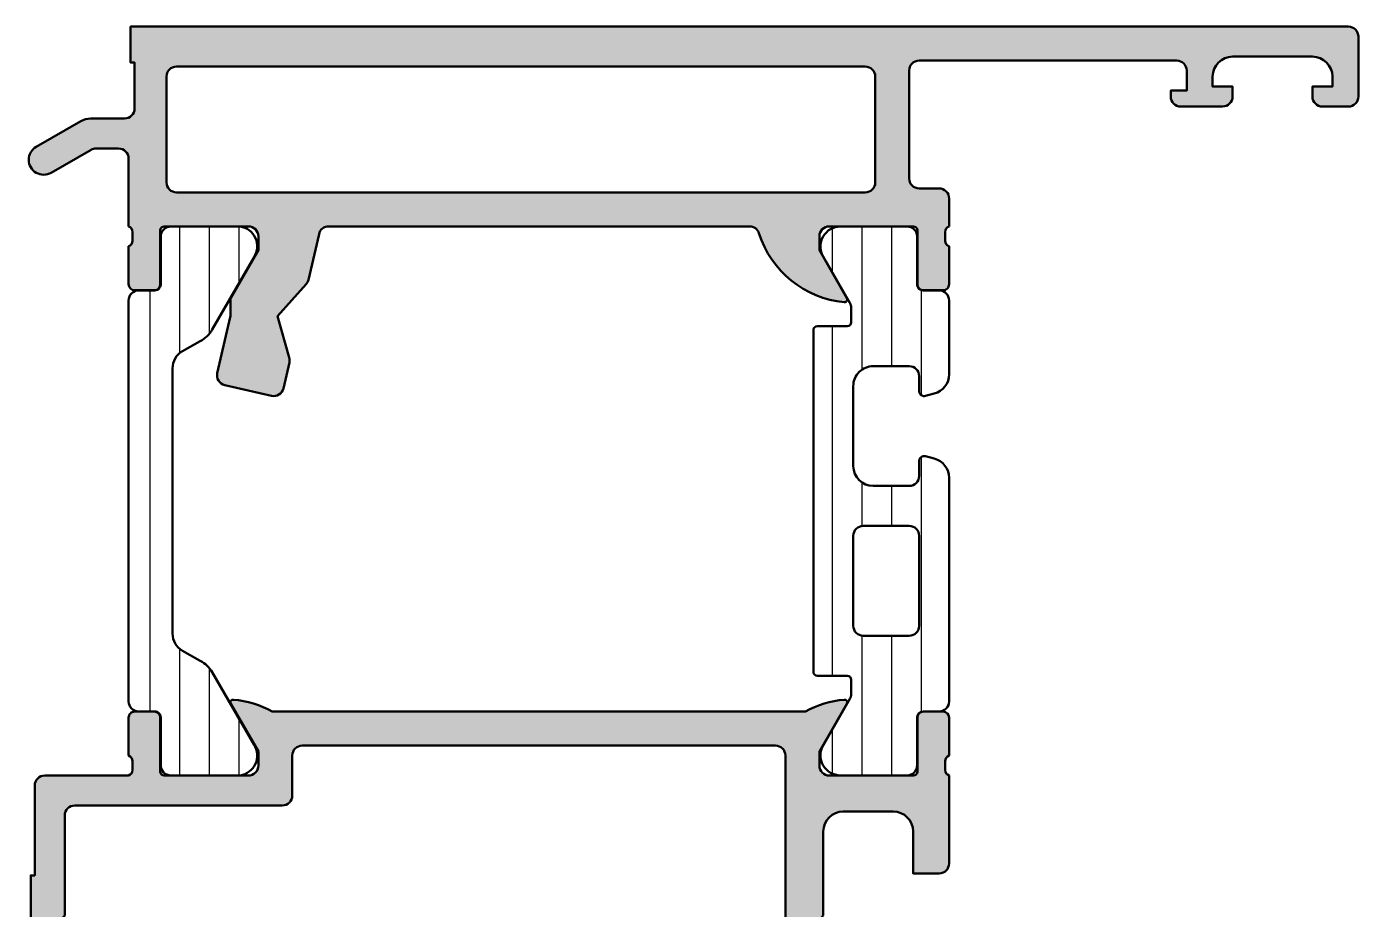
# Model space of a CAD drawing. Extents: x -4.7 to 62, y -88.4 to 0.
# Drawn here: x -4.7 to 62, y -44.2 to 0 of the extents above; entities that cross this region are included whole.
import ezdxf

# ---------------------------------------------------------------- set-up
doc = ezdxf.new("R2010")
doc.units = 0
for name, color, linetype, lineweight in [('0S-Alu contour', 7, 'Continuous', 50), ('0S-Alu hatch', 252, 'Continuous', 25), ('0S-Plastic contour', 254, 'Continuous', 50), ('0S-Plastic hatch', 253, 'Continuous', 25)]:
    doc.layers.add(name, color=color, linetype=linetype, lineweight=lineweight)
pattern_1 = [(90, (0, 0), (-1.4859, 0), [])]

# ---------------------------------------------------------------- blocks, each defined once
blk = doc.blocks.new('438840__9144E0A2_DCE9_49B3_9E18_54BDEAFAA5ED_')
at = {"layer": '0S-Alu hatch'}
h = blk.add_hatch(color=256, dxfattribs=at)
edge = h.paths.add_edge_path()
edge.add_arc((52.9, -2.199999999999993), 0.5, 0, 90)
edge.add_line((52.9, -1.699999999999993), (40, -1.699999999999993))
edge.add_arc((40, -2.199999999999991), 0.4999999999999974, 90.00000000000081, 180)
edge.add_line((39.5, -2.199999999999991), (39.5, -7.599999999999997))
edge.add_arc((40, -7.6), 0.5, 180, 269.9999999999992)
edge.add_line((40, -8.100000000000001), (40.99999999999999, -8.09999999999999))
edge.add_ellipse((41, -8.599999999999996), major_axis=(-0.5000000000000054, 0), ratio=1, start_angle=180, end_angle=270.0000000000008, ccw=False)
edge.add_line((41.50000000000001, -8.599999999999998), (41.5, -10))
edge.add_arc((41.59999999999999, -10.28284271247462), 0.2999999999999993, 109.4712206344896, 180)
edge.add_line((41.29999999999999, -10.28284271247462), (41.3, -10.71715728752538))
edge.add_arc((41.6, -10.71715728752538), 0.2999999999999971, 180, 250.5287793655087)
edge.add_line((41.5, -10.99999999999999), (41.5, -12.89999999999996))
edge.add_ellipse((41.19999999999996, -12.89999999999996), major_axis=(-0.3000000000000327, 0), ratio=1, start_angle=89.99999999999869, end_angle=180, ccw=False)
edge.add_line((41.19999999999996, -13.2), (40.21000000000004, -13.2))
edge.add_ellipse((40.21000000000003, -12.89999999999996), major_axis=(-0.3000000000000344, 0), ratio=1, start_angle=0, end_angle=90.00000000000142, ccw=False)
edge.add_line((39.91000000000001, -12.89999999999996), (39.91000000000001, -10.2))
edge.add_arc((39.71, -10.2), 0.2000000000000028, 0, 90)
edge.add_line((39.71, -9.999999999999996), (35.50000000000002, -10))
edge.add_arc((35.50000000000002, -10.5), 0.5, 90, 180)
edge.add_line((35.00000000000002, -10.5), (35.00000000000002, -11.2))
edge.add_line((35.00000000000002, -11.2), (36.38149545762237, -13.59282032302755))
edge.add_ellipse((36.26188021535171, -13.6618802153517), major_axis=(-0.1381197846482956, 0), ratio=1, start_angle=84.37742244920759, end_angle=209.9999999999985, ccw=False)
edge.add_ellipse((36.7382232411738, -8.82339113815219), major_axis=(-5, 0), ratio=1, start_angle=17.74841635607021, end_angle=84.37742244920668, ccw=False)
edge.add_arc((31.50000000000001, -10.5), 0.499999999999996, 17.7484163560703, 90.0000000000004)
edge.add_line((31.50000000000001, -10), (10.42605878489648, -10))
edge.add_arc((10.42605878489648, -10.5), 0.5000000000000018, 89.9999999999998, 166.9999999999998)
edge.add_line((9.938873752503863, -10.38752447282807), (9.411098727988964, -12.67356925856408))
edge.add_ellipse((8.923913695596301, -12.56109373139212), major_axis=(-0.5000000000000502, 0), ratio=1, start_angle=138.1892062570279, end_angle=166.9999999999983, ccw=False)
edge.add_line((9.296588906013241, -12.89443017935534), (7.860499447924798, -14.5))
edge.add_line((7.860499447924798, -14.5), (8.447412619281756, -16.57261677834697))
edge.add_ellipse((7.966329277995517, -16.7088475338205), major_axis=(-0.5000000000000189, 0), ratio=1, start_angle=167.0000000000008, end_angle=195.810793742973, ccw=False)
edge.add_line((8.453514310388154, -16.82132306099243), (8.15542827605398, -18.11247552717193))
edge.add_ellipse((7.668243243661364, -18), major_axis=(-0.4999999999999988, 0), ratio=1, start_angle=77.00000000000011, end_angle=166.9999999999998, ccw=False)
edge.add_line((7.555767716489432, -18.48718503239261), (5.217279561004867, -17.94730250196734))
edge.add_ellipse((5.329755088176797, -17.46011746957472), major_axis=(-0.4999999999999989, 0), ratio=1, start_angle=-12.999999999999773, end_angle=77.00000000000023, ccw=False)
edge.add_line((4.842570055784181, -17.34764194240279), (5.487185032392616, -14.55550772302111))
edge.add_arc((4.999999999999999, -14.44303219584918), 0.5000000000000009, 346.9999999999996, 360)
edge.add_line((5.5, -14.44303219584918), (5.5, -13.6618802153517))
edge.add_ellipse((5.63811978464829, -13.6618802153517), major_axis=(-0.1381197846482909, 0), ratio=1, start_angle=330.00000000000045, end_angle=360, ccw=False)
edge.add_line((5.518504542377634, -13.59282032302756), (6.9, -11.2))
edge.add_line((6.9, -11.2), (6.9, -10.5))
edge.add_arc((6.4, -10.5), 0.5, 0, 90)
edge.add_line((6.4, -10), (2.189999999999999, -10))
edge.add_arc((2.189999999999999, -10.2), 0.1999999999999993, 90, 180)
edge.add_line((1.99, -10.2), (1.989999999999998, -12.89999999999996))
edge.add_ellipse((1.689999999999957, -12.89999999999996), major_axis=(-0.3000000000000407, 0), ratio=1, start_angle=90.00000000000011, end_angle=180, ccw=False)
edge.add_line((1.689999999999958, -13.2), (0.7000000000000384, -13.2))
edge.add_ellipse((0.7000000000000384, -12.89999999999996), major_axis=(-0.3000000000000398, 0), ratio=1, start_angle=0, end_angle=90, ccw=False)
edge.add_line((0.3999999999999986, -12.89999999999996), (0.3999999999999986, -11))
edge.add_arc((0.2999999999999995, -10.71715728752538), 0.3000000000000008, 289.4712206344904, 360)
edge.add_line((0.6000000000000004, -10.71715728752538), (0.5999999999999996, -10.28284271247462))
edge.add_arc((0.2999999999999983, -10.28284271247462), 0.3000000000000014, 0, 70.52877936550931)
edge.add_line((0.3999999999999987, -10), (0.3999999999999977, -6.599999999999999))
edge.add_arc((-0.1000000000000019, -6.599999999999999), 0.4999999999999996, 0, 89.99999999999994)
edge.add_line((-0.1000000000000014, -6.099999999999999), (-1.232050807568876, -6.099999999999998))
edge.add_arc((-1.232050807568876, -6.599999999999996), 0.4999999999999974, 90.00000000000007, 120.0000000000002)
edge.add_line((-1.482050807568876, -6.16698729810778), (-3.475000000000001, -7.317617050839134))
edge.add_ellipse((-3.850000000000001, -6.668097998000805), major_axis=(-0.75, 0), ratio=1, start_angle=-60.000000000000114, end_angle=120.00000000000011, ccw=False)
edge.add_line((-4.225000000000001, -6.018578945162476), (-2, -4.73397459621556))
edge.add_ellipse((-1.499999999999994, -5.600000000000022), major_axis=(-1.000000000000023, 0), ratio=1, start_angle=270.00000000000034, end_angle=299.99999999999966, ccw=False)
edge.add_line((-1.5, -4.599999999999999), (0.2000000000000002, -4.599999999999997))
edge.add_arc((0.2000000000000002, -4.099999999999997), 0.5, 270, 360)
edge.add_line((0.7000000000000002, -4.099999999999997), (0.7000000000000002, -1.799999999999998))
edge.add_line((0.7000000000000002, -1.799999999999998), (0.5, -1.799999999999998))
edge.add_line((0.5, -1.799999999999998), (0.5, 0))
edge.add_line((0.5, 0), (61.49999999999999, 0))
edge.add_ellipse((61.5, -0.4999999999999952), major_axis=(-0.4999999999999952, 0), ratio=1, start_angle=180, end_angle=270.0000000000008, ccw=False)
edge.add_line((61.99999999999999, -0.5), (61.99999999999999, -3.499999999999994))
edge.add_ellipse((61.5, -3.5), major_axis=(-0.4999999999999929, 0), ratio=1, start_angle=89.9999999999992, end_angle=180, ccw=False)
edge.add_line((61.49999999999999, -3.999999999999992), (60.19999999999999, -3.999999999999992))
edge.add_ellipse((60.19999999999999, -3.5), major_axis=(-0.4999999999999929, 0), ratio=1, start_angle=0, end_angle=90.0000000000008, ccw=False)
edge.add_line((59.69999999999999, -3.499999999999993), (59.69999999999999, -2.999999999999994))
edge.add_line((59.69999999999999, -2.999999999999994), (60.7, -2.999999999999994))
edge.add_line((60.7, -2.999999999999994), (60.7, -2.499999999999992))
edge.add_arc((59.7, -2.499999999999987), 0.9999999999999928, 0, 89.99999999999959)
edge.add_line((59.70000000000001, -1.499999999999994), (55.7, -1.499999999999994))
edge.add_arc((55.7, -2.499999999999991), 0.9999999999999964, 90.0000000000004, 180)
edge.add_line((54.7, -2.499999999999991), (54.69999999999999, -2.999999999999996))
edge.add_line((54.69999999999999, -2.999999999999996), (55.7, -2.999999999999994))
edge.add_line((55.7, -2.999999999999994), (55.7, -3.499999999999996))
edge.add_ellipse((55.2, -3.499999999999998), major_axis=(-0.4999999999999929, 0), ratio=1, start_angle=90, end_angle=180, ccw=False)
edge.add_line((55.2, -3.999999999999991), (53.09999999999999, -3.999999999999996))
edge.add_ellipse((53.09999999999998, -3.500000000000001), major_axis=(-0.4999999999999947, 0), ratio=1, start_angle=0, end_angle=90.0000000000008, ccw=False)
edge.add_line((52.59999999999999, -3.499999999999996), (52.59999999999999, -3.199999999999993))
edge.add_line((52.59999999999999, -3.199999999999993), (53.39999999999999, -3.199999999999993))
edge.add_line((53.39999999999999, -3.199999999999993), (53.39999999999999, -2.199999999999993))
edge = h.paths.add_edge_path()
edge.add_arc((37.3, -2.499999999999997), 0.5, 0, 89.9999999999992)
edge.add_line((37.3, -2.000000000000001), (2.799999999999997, -2))
edge.add_arc((2.799999999999998, -2.5), 0.5, 90.00000000000018, 180)
edge.add_line((2.299999999999998, -2.5), (2.299999999999998, -7.800000000000001))
edge.add_arc((2.799999999999997, -7.800000000000001), 0.4999999999999987, 180, 270.0000000000001)
edge.add_line((2.799999999999998, -8.3), (37.3, -8.299999999999997))
edge.add_arc((37.3, -7.8), 0.4999999999999965, 270.0000000000008, 360)
edge.add_line((37.8, -7.8), (37.8, -2.5))
at = {"layer": '0S-Alu contour', "color": 7}
for points in [[(0.7000000000000002, -4.099999999999997), (0.7000000000000002, -1.799999999999998), (0.5, -1.799999999999998), (0.5, 0), (61.49999999999999, 0)], [(61.99999999999999, -0.5), (61.99999999999999, -3.499999999999994)], [(37.3, -2.000000000000001), (2.799999999999997, -2)], [(52.9, -1.699999999999993), (40, -1.699999999999993)], [(59.70000000000001, -1.499999999999994), (55.7, -1.499999999999994)], [(2.299999999999998, -2.5), (2.299999999999998, -7.800000000000001)], [(37.8, -7.8), (37.8, -2.5)], [(39.5, -2.199999999999991), (39.5, -7.599999999999997)], [(52.59999999999999, -3.499999999999996), (52.59999999999999, -3.199999999999993), (53.39999999999999, -3.199999999999993), (53.39999999999999, -2.199999999999993)], [(54.7, -2.499999999999991), (54.69999999999999, -2.999999999999996), (55.7, -2.999999999999994), (55.7, -3.499999999999996)], [(59.69999999999999, -3.499999999999993), (59.69999999999999, -2.999999999999994), (60.7, -2.999999999999994), (60.7, -2.499999999999992)], [(55.2, -3.999999999999991), (53.09999999999999, -3.999999999999996)], [(61.49999999999999, -3.999999999999992), (60.19999999999999, -3.999999999999992)], [(-1.5, -4.599999999999999), (0.2000000000000002, -4.599999999999997)], [(-4.225000000000001, -6.018578945162476), (-2, -4.73397459621556)], [(-1.482050807568876, -6.16698729810778), (-3.475000000000001, -7.317617050839134)], [(-0.1000000000000014, -6.099999999999999), (-1.232050807568876, -6.099999999999998)], [(0.3999999999999987, -10), (0.3999999999999977, -6.599999999999999)], [(2.799999999999998, -8.3), (37.3, -8.299999999999997)], [(40, -8.100000000000001), (40.99999999999999, -8.09999999999999)], [(41.50000000000001, -8.599999999999998), (41.5, -10)], [(6.4, -10), (2.189999999999999, -10)], [(31.50000000000001, -10), (10.42605878489648, -10)], [(39.71, -9.999999999999996), (35.50000000000002, -10)], [(0.6000000000000004, -10.71715728752538), (0.5999999999999996, -10.28284271247462)], [(1.99, -10.2), (1.989999999999998, -12.89999999999996)], [(5.518504542377634, -13.59282032302756), (6.9, -11.2), (6.9, -10.5)], [(9.938873752503863, -10.38752447282807), (9.411098727988964, -12.67356925856408)], [(35.00000000000002, -10.5), (35.00000000000002, -11.2), (36.38149545762237, -13.59282032302755)], [(39.91000000000001, -12.89999999999996), (39.91000000000001, -10.2)], [(41.29999999999999, -10.28284271247462), (41.3, -10.71715728752538)], [(0.3999999999999986, -12.89999999999996), (0.3999999999999986, -11)], [(41.5, -10.99999999999999), (41.5, -12.89999999999996)], [(1.689999999999958, -13.2), (0.7000000000000384, -13.2)], [(9.296588906013241, -12.89443017935534), (7.860499447924798, -14.5), (8.447412619281756, -16.57261677834697)], [(41.19999999999996, -13.2), (40.21000000000004, -13.2)], [(5.5, -14.44303219584918), (5.5, -13.6618802153517)], [(4.842570055784181, -17.34764194240279), (5.487185032392616, -14.55550772302111)], [(8.453514310388154, -16.82132306099243), (8.15542827605398, -18.11247552717193)], [(7.555767716489432, -18.48718503239261), (5.217279561004867, -17.94730250196734)]]:
    blk.add_lwpolyline(points, dxfattribs=at)
at = {"layer": '0S-Alu contour', "color": 7, "extrusion": (0, 0, -1)}
for centre, radius, start, end in [((-61.5, -0.4999999999999952), 0.4999999999999952, 89.9999999999992, 180), ((-53.09999999999998, -3.500000000000001), 0.4999999999999947, 269.9999999999992, 0), ((-55.2, -3.499999999999998), 0.4999999999999929, 180, 270), ((-60.19999999999999, -3.5), 0.4999999999999929, 269.9999999999992, 0), ((-61.5, -3.5), 0.4999999999999929, 180, 270.0000000000008), ((1.499999999999994, -5.600000000000022), 1.000000000000023, 60.00000000000036, 89.99999999999964), ((3.850000000000001, -6.668097998000805), 0.75, 240, 60), ((-41, -8.599999999999996), 0.5000000000000054, 89.9999999999992, 180), ((-36.7382232411738, -8.82339113815219), 5, 275.6225775507934, 342.2515836439298), ((-8.923913695596301, -12.56109373139212), 0.5000000000000502, 193.0000000000018, 221.8107937429722), ((-0.7000000000000384, -12.89999999999996), 0.3000000000000398, 270, 0), ((-1.689999999999957, -12.89999999999996), 0.3000000000000407, 180, 269.9999999999999), ((-40.21000000000003, -12.89999999999996), 0.3000000000000345, 269.9999999999986, 0), ((-41.19999999999996, -12.89999999999996), 0.3000000000000327, 180, 270.0000000000013), ((-5.63811978464829, -13.6618802153517), 0.1381197846482909, 0, 29.99999999999956), ((-36.26188021535171, -13.6618802153517), 0.1381197846482956, 150.0000000000015, 275.6225775507925), ((-7.966329277995517, -16.7088475338205), 0.5000000000000189, 164.189206257027, 192.9999999999993), ((-5.329755088176797, -17.46011746957472), 0.4999999999999989, 282.9999999999998, 12.99999999999985), ((-7.668243243661364, -18), 0.4999999999999988, 193.0000000000003, 283)]:
    blk.add_arc(centre, radius, start, end, dxfattribs=at)
at = {"layer": '0S-Alu contour', "color": 7}
for centre, radius, start, end in [((2.799999999999998, -2.5), 0.5, 90.00000000000018, 180), ((37.3, -2.499999999999997), 0.5, 0, 89.9999999999992), ((40, -2.199999999999991), 0.4999999999999974, 90.00000000000081, 180), ((52.9, -2.199999999999993), 0.5, 0, 90), ((55.7, -2.499999999999991), 0.9999999999999964, 90.0000000000004, 180), ((59.7, -2.499999999999987), 0.9999999999999928, 0, 89.99999999999959), ((0.2000000000000002, -4.099999999999997), 0.5, 270, 0), ((-1.232050807568876, -6.599999999999996), 0.4999999999999974, 90.00000000000007, 120.0000000000002), ((-0.1000000000000019, -6.599999999999999), 0.4999999999999996, 0, 89.99999999999994), ((2.799999999999997, -7.800000000000001), 0.4999999999999987, 180, 270.0000000000001), ((37.3, -7.8), 0.4999999999999965, 270.0000000000008, 0), ((40, -7.6), 0.5, 180, 269.9999999999992), ((0.2999999999999983, -10.28284271247462), 0.3000000000000014, 0, 70.52877936550931), ((2.189999999999999, -10.2), 0.1999999999999993, 90, 180), ((6.4, -10.5), 0.5, 0, 90), ((10.42605878489648, -10.5), 0.5000000000000018, 89.9999999999998, 166.9999999999998), ((31.50000000000001, -10.5), 0.499999999999996, 17.7484163560703, 90.0000000000004), ((35.50000000000002, -10.5), 0.5, 90, 180), ((39.71, -10.2), 0.2000000000000028, 0, 90), ((41.59999999999999, -10.28284271247462), 0.2999999999999993, 109.4712206344896, 180), ((0.2999999999999995, -10.71715728752538), 0.3000000000000008, 289.4712206344904, 0), ((41.6, -10.71715728752538), 0.2999999999999971, 180, 250.5287793655087), ((4.999999999999999, -14.44303219584918), 0.5000000000000009, 346.9999999999996, 0)]:
    blk.add_arc(centre, radius, start, end, dxfattribs=at)
blk = doc.blocks.new('438860__54CB919B_62E4_4A2C_9971_BE3EB45ECD68_')
at = {"layer": '0S-Alu hatch'}
h = blk.add_hatch(color=256, dxfattribs=at)
edge = h.paths.add_edge_path()
edge.add_line((29.8, -55.69999999999999), (10.9, -55.7))
edge.add_ellipse((9.900000000000002, -55.7), major_axis=(-1, 0), ratio=1, start_angle=0, end_angle=180, ccw=False)
edge.add_line((8.900000000000002, -55.7), (7.600000000000004, -55.69999999999999))
edge.add_ellipse((5.186609754141848, -51.32101067354646), major_axis=(-4.999999999999715, 0), ratio=1, start_angle=95.3285864386674, end_angle=118.86045619300751, ccw=False)
edge.add_ellipse((5.638119784648294, -56.1618802153517), major_axis=(-0.1381197846482976, 0), ratio=1, start_angle=-30.000000000003183, end_angle=95.32858643866689, ccw=False)
edge.add_line((5.518504542377637, -56.09282032302754), (6.900000000000002, -53.7))
edge.add_line((6.900000000000002, -53.7), (6.900000000000002, -52.99999999999999))
edge.add_arc((6.400000000000002, -52.99999999999999), 0.5, 0, 90)
edge.add_line((6.400000000000002, -52.5), (2.190000000000003, -52.5))
edge.add_arc((2.190000000000004, -52.69999999999999), 0.2000000000000028, 90.00000000000026, 180)
edge.add_line((1.990000000000001, -52.69999999999999), (1.990000000000002, -55.39999999999995))
edge.add_ellipse((1.689999999999966, -55.39999999999995), major_axis=(-0.3000000000000367, 0), ratio=1, start_angle=89.9999999999992, end_angle=180, ccw=False)
edge.add_line((1.689999999999962, -55.69999999999999), (0.7000000000000437, -55.7))
edge.add_ellipse((0.7000000000000492, -55.39999999999995), major_axis=(-0.3000000000000469, 0), ratio=1, start_angle=0, end_angle=89.99999999999898, ccw=False)
edge.add_line((0.4000000000000023, -55.39999999999995), (0.4000000000000048, -53.49999999999999))
edge.add_arc((0.3000000000000016, -53.21715728752537), 0.3000000000000005, 289.4712206344913, 360)
edge.add_line((0.6000000000000022, -53.21715728752537), (0.6000000000000032, -52.78284271247461))
edge.add_arc((0.3000000000000034, -52.78284271247461), 0.2999999999999998, 0, 70.52877936550915)
edge.add_line((0.4000000000000041, -52.5), (-3.799999999999999, -52.5))
edge.add_ellipse((-3.800000000000005, -52), major_axis=(-0.4999999999999929, 0), ratio=1, start_angle=0, end_angle=90.00000000000063, ccw=False)
edge.add_line((-4.299999999999998, -51.99999999999999), (-4.299999999999999, -47.49999999999999))
edge.add_line((-4.299999999999999, -47.49999999999999), (-4.5, -47.49999999999999))
edge.add_line((-4.5, -47.49999999999999), (-4.5, -42.49999999999999))
edge.add_line((-4.5, -42.49999999999999), (-4.299999999999999, -42.49999999999999))
edge.add_line((-4.299999999999999, -42.49999999999999), (-4.299999999999999, -37.99999999999999))
edge.add_ellipse((-3.800000000000009, -37.99999999999999), major_axis=(-0.4999999999999903, 0), ratio=1, start_angle=269.9999999999991, end_angle=360, ccw=False)
edge.add_line((-3.800000000000001, -37.5), (0.3999999999999932, -37.5))
edge.add_arc((0.3000000000000025, -37.21715728752537), 0.3000000000000035, 289.4712206344891, 360)
edge.add_line((0.6000000000000061, -37.21715728752537), (0.6000000000000032, -36.78284271247461))
edge.add_arc((0.3000000000000034, -36.78284271247461), 0.2999999999999998, 0, 70.52877936550955)
edge.add_line((0.400000000000002, -36.49999999999999), (0.4000000000000004, -34.60000000000003))
edge.add_ellipse((0.7000000000000421, -34.60000000000004), major_axis=(-0.3000000000000418, 0), ratio=1, start_angle=269.9999999999999, end_angle=360, ccw=False)
edge.add_line((0.7000000000000428, -34.3), (1.68999999999996, -34.29999999999999))
edge.add_ellipse((1.689999999999965, -34.60000000000003), major_axis=(-0.3000000000000327, 0), ratio=1, start_angle=180, end_angle=270.000000000001, ccw=False)
edge.add_line((1.989999999999998, -34.60000000000003), (1.990000000000002, -37.29999999999999))
edge.add_arc((2.190000000000003, -37.3), 0.2000000000000002, 180, 270)
edge.add_line((2.190000000000003, -37.5), (6.400000000000005, -37.5))
edge.add_arc((6.400000000000007, -37), 0.5, 269.9999999999998, 360)
edge.add_line((6.900000000000007, -37), (6.900000000000005, -36.3))
edge.add_line((6.900000000000005, -36.3), (5.518504542377641, -33.90717967697244))
edge.add_ellipse((5.638119784648305, -33.83811978464829), major_axis=(-0.1381197846482989, 0), ratio=1, start_angle=-95.3285864386662, end_angle=29.999999999999375, ccw=False)
edge.add_ellipse((5.186609754141763, -38.67898932645392), major_axis=(-5.000000000000119, 0), ratio=1, start_angle=241.13954380699408, end_angle=264.671413561332, ccw=False)
edge.add_line((7.600000000000003, -34.29999999999998), (34.30000000000001, -34.29999999999999))
edge.add_ellipse((36.71339024585825, -38.67898932645398), major_axis=(-5.000000000000165, 0), ratio=1, start_angle=275.3285864386679, end_angle=298.8604561930057, ccw=False)
edge.add_ellipse((36.2618802153517, -33.8381197846483), major_axis=(-0.1381197846482971, 0), ratio=1, start_angle=150.0000000000004, end_angle=275.32858643866473, ccw=False)
edge.add_line((36.38149545762237, -33.90717967697245), (35, -36.3))
edge.add_line((35, -36.3), (35, -37))
edge.add_arc((35.5, -37), 0.5, 180, 270)
edge.add_line((35.5, -37.5), (39.71000000000001, -37.5))
edge.add_arc((39.71000000000001, -37.3), 0.2000000000000028, 270, 360)
edge.add_line((39.91000000000001, -37.3), (39.91000000000001, -34.60000000000003))
edge.add_ellipse((40.21000000000003, -34.60000000000002), major_axis=(-0.3000000000000256, 0), ratio=1, start_angle=269.99999999999727, end_angle=360, ccw=False)
edge.add_line((40.21000000000004, -34.29999999999999), (41.19999999999996, -34.29999999999999))
edge.add_ellipse((41.19999999999995, -34.60000000000003), major_axis=(-0.3000000000000398, 0), ratio=1, start_angle=180, end_angle=269.99999999999727, ccw=False)
edge.add_line((41.49999999999999, -34.60000000000003), (41.5, -36.49999999999999))
edge.add_arc((41.60000000000001, -36.78284271247461), 0.2999999999999956, 109.4712206344927, 180)
edge.add_line((41.30000000000001, -36.78284271247461), (41.30000000000001, -37.21715728752537))
edge.add_arc((41.60000000000001, -37.21715728752537), 0.2999999999999971, 180, 250.528779365509)
edge.add_line((41.50000000000001, -37.5), (41.5, -41.9))
edge.add_ellipse((41, -41.90000000000001), major_axis=(-0.4999999999999929, 0), ratio=1, start_angle=90, end_angle=180, ccw=False)
edge.add_line((41, -42.40000000000001), (39.7, -42.4))
edge.add_line((39.7, -42.4), (39.7, -40.3))
edge.add_arc((38.7, -40.3), 1, 0, 89.99999999999959)
edge.add_line((38.70000000000001, -39.3), (36.20000000000001, -39.3))
edge.add_arc((36.20000000000002, -40.3), 1, 90.0000000000004, 180)
edge.add_line((35.20000000000002, -40.3), (35.20000000000002, -44.5))
edge.add_arc((35.72500000000002, -45), 0.7250000000000041, 136.3971810272967, 223.6028189727033)
edge.add_line((35.20000000000002, -45.49999999999999), (35.20000000000002, -49.7))
edge.add_arc((36.20000000000002, -49.7), 1, 180, 269.9999999999996)
edge.add_line((36.20000000000001, -50.7), (38.70000000000001, -50.7))
edge.add_arc((38.7, -49.7), 1, 270.0000000000004, 360)
edge.add_line((39.7, -49.7), (39.7, -47.6))
edge.add_line((39.7, -47.6), (41, -47.6))
edge.add_ellipse((41, -48.09999999999999), major_axis=(-0.4999999999999929, 0), ratio=1, start_angle=180, end_angle=270.0000000000008, ccw=False)
edge.add_line((41.5, -48.1), (41.5, -52))
edge.add_ellipse((41, -52.00000000000001), major_axis=(-0.4999999999999929, 0), ratio=1, start_angle=90, end_angle=180, ccw=False)
edge.add_line((41, -52.5), (37.00000000000001, -52.5))
edge.add_arc((37.1, -52.78284271247462), 0.3000000000000019, 109.4712206344879, 180)
edge.add_line((36.8, -52.78284271247462), (36.80000000000001, -53.21715728752538))
edge.add_arc((37.10000000000001, -53.21715728752538), 0.3000000000000043, 180, 250.5287793655078)
edge.add_line((37, -53.5), (37, -55.39999999999996))
edge.add_ellipse((36.69999999999998, -55.39999999999998), major_axis=(-0.3000000000000256, 0), ratio=1, start_angle=89.99999999999733, end_angle=180, ccw=False)
edge.add_line((36.69999999999996, -55.7), (35.71000000000005, -55.7))
edge.add_ellipse((35.71000000000003, -55.39999999999998), major_axis=(-0.3000000000000256, 0), ratio=1, start_angle=0, end_angle=90.00000000000267, ccw=False)
edge.add_line((35.41, -55.39999999999996), (35.41000000000001, -52.7))
edge.add_arc((35.21000000000001, -52.7), 0.2000000000000028, 0, 90)
edge.add_line((35.21000000000001, -52.5), (31, -52.5))
edge.add_arc((31, -53), 0.5, 90, 180)
edge.add_line((30.5, -53), (30.5, -53.7))
edge.add_line((30.5, -53.7), (31.88149545762236, -56.09282032302755))
edge.add_ellipse((31.76188021535171, -56.1618802153517), major_axis=(-0.1381197846482943, 0), ratio=1, start_angle=84.67141356133061, end_angle=210.0000000000005, ccw=False)
edge.add_ellipse((32.21339024585816, -51.32101067354639), major_axis=(-4.999999999999779, 0), ratio=1, start_angle=61.139543806993004, end_angle=84.67141356133249, ccw=False)
edge = h.paths.add_edge_path()
edge.add_arc((32.80000000000001, -36.49999999999999), 0.5, 0, 89.9999999999992)
edge.add_line((32.80000000000002, -35.99999999999999), (9.100000000000003, -35.99999999999999))
edge.add_arc((9.100000000000007, -36.49999999999999), 0.5, 90.00000000000018, 180)
edge.add_line((8.600000000000007, -36.49999999999999), (8.600000000000003, -38.49999999999999))
edge.add_ellipse((8.1, -38.49999999999999), major_axis=(-0.5, 0), ratio=1, start_angle=90.00000000000023, end_angle=180, ccw=False)
edge.add_line((8.100000000000001, -38.99999999999998), (-2.300000000000002, -39))
edge.add_arc((-2.3, -39.49999999999999), 0.5, 90.00000000000018, 180)
edge.add_line((-2.8, -39.49999999999999), (-2.799999999999999, -44.49999999999999))
edge.add_arc((-2.275000000000001, -44.99999999999999), 0.7249999999999986, 136.3971810272962, 223.6028189727037)
edge.add_line((-2.8, -45.49999999999999), (-2.799999999999998, -50.49999999999999))
edge.add_arc((-2.299999999999998, -50.49999999999999), 0.5, 180, 269.9999999999999)
edge.add_line((-2.299999999999998, -50.99999999999999), (8.100000000000003, -50.99999999999999))
edge.add_ellipse((8.100000000000009, -51.49999999999999), major_axis=(-0.5000000000000036, 0), ratio=1, start_angle=180, end_angle=270.0000000000004, ccw=False)
edge.add_line((8.600000000000012, -51.49999999999999), (8.600000000000003, -53.49999999999999))
edge.add_arc((9.100000000000007, -53.49999999999999), 0.5000000000000018, 180, 270.0000000000002)
edge.add_line((9.100000000000009, -53.99999999999999), (28.3, -53.99999999999999))
edge.add_arc((28.3, -53.49999999999999), 0.5, 270, 360)
edge.add_line((28.8, -53.49999999999999), (28.8, -51.49999999999998))
edge.add_ellipse((29.3, -51.49999999999998), major_axis=(-0.5, 0), ratio=1, start_angle=270, end_angle=360, ccw=False)
edge.add_line((29.3, -50.99999999999998), (32.80000000000002, -50.99999999999998))
edge.add_arc((32.80000000000002, -50.49999999999998), 0.5, 270, 360)
edge.add_line((33.30000000000002, -50.49999999999998), (33.30000000000001, -36.49999999999999))
at = {"layer": '0S-Alu contour', "color": 7}
for points in [[(6.900000000000007, -37), (6.900000000000005, -36.3), (5.518504542377641, -33.90717967697244)], [(36.38149545762237, -33.90717967697245), (35, -36.3), (35, -37)], [(0.400000000000002, -36.49999999999999), (0.4000000000000004, -34.60000000000003)], [(0.7000000000000428, -34.3), (1.68999999999996, -34.29999999999999)], [(1.989999999999998, -34.60000000000003), (1.990000000000002, -37.29999999999999)], [(7.600000000000003, -34.29999999999998), (34.30000000000001, -34.29999999999999)], [(39.91000000000001, -37.3), (39.91000000000001, -34.60000000000003)], [(40.21000000000004, -34.29999999999999), (41.19999999999996, -34.29999999999999)], [(41.49999999999999, -34.60000000000003), (41.5, -36.49999999999999)], [(32.80000000000002, -35.99999999999999), (9.100000000000003, -35.99999999999999)], [(8.600000000000007, -36.49999999999999), (8.600000000000003, -38.49999999999999)], [(33.30000000000002, -50.49999999999998), (33.30000000000001, -36.49999999999999)], [(0.6000000000000061, -37.21715728752537), (0.6000000000000032, -36.78284271247461)], [(41.30000000000001, -36.78284271247461), (41.30000000000001, -37.21715728752537)], [(-4.299999999999998, -51.99999999999999), (-4.299999999999999, -47.49999999999999), (-4.5, -47.49999999999999), (-4.5, -42.49999999999999), (-4.299999999999999, -42.49999999999999), (-4.299999999999999, -37.99999999999999)], [(-3.800000000000001, -37.5), (0.3999999999999932, -37.5)], [(2.190000000000003, -37.5), (6.400000000000005, -37.5)], [(35.5, -37.5), (39.71000000000001, -37.5)], [(41.50000000000001, -37.5), (41.5, -41.9)], [(8.100000000000001, -38.99999999999998), (-2.300000000000002, -39)], [(38.70000000000001, -39.3), (36.20000000000001, -39.3)], [(-2.8, -39.49999999999999), (-2.799999999999999, -44.49999999999999)], [(35.20000000000002, -40.3), (35.20000000000002, -44.5)], [(41, -42.40000000000001), (39.7, -42.4), (39.7, -40.3)], [(-2.8, -45.49999999999999), (-2.799999999999998, -50.49999999999999)], [(35.20000000000002, -45.49999999999999), (35.20000000000002, -49.7)], [(39.7, -49.7), (39.7, -47.6), (41, -47.6)], [(41.5, -48.1), (41.5, -52)], [(-2.299999999999998, -50.99999999999999), (8.100000000000003, -50.99999999999999)], [(29.3, -50.99999999999998), (32.80000000000002, -50.99999999999998)], [(36.20000000000001, -50.7), (38.70000000000001, -50.7)], [(8.600000000000012, -51.49999999999999), (8.600000000000003, -53.49999999999999)], [(28.8, -53.49999999999999), (28.8, -51.49999999999998)], [(0.4000000000000041, -52.5), (-3.799999999999999, -52.5)], [(6.400000000000002, -52.5), (2.190000000000003, -52.5)], [(35.21000000000001, -52.5), (31, -52.5)], [(41, -52.5), (37.00000000000001, -52.5)], [(0.6000000000000022, -53.21715728752537), (0.6000000000000032, -52.78284271247461)], [(1.990000000000001, -52.69999999999999), (1.990000000000002, -55.39999999999995)], [(5.518504542377637, -56.09282032302754), (6.900000000000002, -53.7), (6.900000000000002, -52.99999999999999)], [(30.5, -53), (30.5, -53.7), (31.88149545762236, -56.09282032302755)], [(35.41, -55.39999999999996), (35.41000000000001, -52.7)], [(36.8, -52.78284271247462), (36.80000000000001, -53.21715728752538)], [(0.4000000000000023, -55.39999999999995), (0.4000000000000048, -53.49999999999999)], [(9.100000000000009, -53.99999999999999), (28.3, -53.99999999999999)], [(37, -53.5), (37, -55.39999999999996)], [(1.689999999999962, -55.69999999999999), (0.7000000000000437, -55.7)], [(8.900000000000002, -55.7), (7.600000000000004, -55.69999999999999)], [(29.8, -55.69999999999999), (10.9, -55.7)], [(36.69999999999996, -55.7), (35.71000000000005, -55.7)]]:
    blk.add_lwpolyline(points, dxfattribs=at)
at = {"layer": '0S-Alu contour', "color": 7, "extrusion": (0, 0, -1)}
for centre, radius, start, end in [((-5.638119784648305, -33.83811978464829), 0.1381197846482989, 330.0000000000006, 95.32858643866628), ((-5.186609754141763, -38.67898932645392), 5.000000000000119, 95.32858643866804, 118.8604561930059), ((-36.71339024585825, -38.67898932645398), 5.000000000000165, 61.13954380699434, 84.67141356133207), ((-36.2618802153517, -33.8381197846483), 0.1381197846482971, 84.67141356133529, 209.9999999999997), ((-0.7000000000000421, -34.60000000000004), 0.3000000000000418, 0, 90.00000000000011), ((-1.689999999999965, -34.60000000000003), 0.3000000000000327, 89.99999999999895, 180), ((-40.21000000000003, -34.60000000000002), 0.3000000000000256, 0, 90.00000000000273), ((-41.19999999999995, -34.60000000000003), 0.3000000000000398, 90.00000000000273, 180), ((3.800000000000009, -37.99999999999999), 0.4999999999999903, 0, 90.0000000000009), ((-8.1, -38.49999999999999), 0.5, 180, 269.9999999999998), ((-41, -41.90000000000001), 0.4999999999999929, 180, 270), ((-41, -48.09999999999999), 0.4999999999999929, 89.9999999999992, 180), ((-8.100000000000009, -51.49999999999999), 0.5000000000000036, 89.99999999999959, 180), ((-29.3, -51.49999999999998), 0.5, 0, 90), ((3.800000000000005, -52), 0.4999999999999929, 269.9999999999994, 0), ((-41, -52.00000000000001), 0.4999999999999929, 180, 270), ((-0.7000000000000492, -55.39999999999995), 0.3000000000000469, 270.0000000000011, 0), ((-1.689999999999966, -55.39999999999995), 0.3000000000000367, 180, 270.0000000000008), ((-5.186609754141848, -51.32101067354646), 4.999999999999715, 241.1395438069925, 264.6714135613326), ((-9.900000000000002, -55.7), 1, 180, 0), ((-32.21339024585816, -51.32101067354639), 4.999999999999779, 275.3285864386675, 298.860456193007), ((-35.71000000000003, -55.39999999999998), 0.3000000000000256, 269.9999999999973, 0), ((-36.69999999999998, -55.39999999999998), 0.3000000000000256, 180, 270.0000000000027), ((-5.638119784648294, -56.1618802153517), 0.1381197846482976, 264.6714135613331, 30.00000000000318), ((-31.76188021535171, -56.1618802153517), 0.1381197846482943, 149.9999999999995, 275.3285864386694)]:
    blk.add_arc(centre, radius, start, end, dxfattribs=at)
at = {"layer": '0S-Alu contour', "color": 7}
for centre, radius, start, end in [((9.100000000000007, -36.49999999999999), 0.5, 90.00000000000018, 180), ((32.80000000000001, -36.49999999999999), 0.5, 0, 89.9999999999992), ((0.3000000000000034, -36.78284271247461), 0.2999999999999998, 0, 70.52877936550955), ((41.60000000000001, -36.78284271247461), 0.2999999999999956, 109.4712206344927, 180), ((0.3000000000000025, -37.21715728752537), 0.3000000000000035, 289.4712206344891, 0), ((2.190000000000003, -37.3), 0.2000000000000002, 180, 270), ((6.400000000000007, -37), 0.5, 269.9999999999998, 0), ((35.5, -37), 0.5, 180, 270), ((39.71000000000001, -37.3), 0.2000000000000028, 270, 0), ((41.60000000000001, -37.21715728752537), 0.2999999999999971, 180, 250.528779365509), ((-2.3, -39.49999999999999), 0.5, 90.00000000000018, 180), ((36.20000000000002, -40.3), 1, 90.0000000000004, 180), ((38.7, -40.3), 1, 0, 89.99999999999959), ((-2.275000000000001, -44.99999999999999), 0.7249999999999986, 136.3971810272962, 223.6028189727037), ((35.72500000000002, -45), 0.7250000000000041, 136.3971810272967, 223.6028189727033), ((36.20000000000002, -49.7), 1, 180, 269.9999999999996), ((38.7, -49.7), 1, 270.0000000000004, 0), ((-2.299999999999998, -50.49999999999999), 0.5, 180, 269.9999999999999), ((32.80000000000002, -50.49999999999998), 0.5, 270, 0), ((0.3000000000000034, -52.78284271247461), 0.2999999999999998, 0, 70.52877936550915), ((2.190000000000004, -52.69999999999999), 0.2000000000000028, 90.00000000000026, 180), ((6.400000000000002, -52.99999999999999), 0.5, 0, 90), ((31, -53), 0.5, 90, 180), ((35.21000000000001, -52.7), 0.2000000000000028, 0, 90), ((37.1, -52.78284271247462), 0.3000000000000019, 109.4712206344879, 180), ((0.3000000000000016, -53.21715728752537), 0.3000000000000005, 289.4712206344913, 0), ((37.10000000000001, -53.21715728752538), 0.3000000000000043, 180, 250.5287793655078), ((9.100000000000007, -53.49999999999999), 0.5000000000000018, 180, 270.0000000000002), ((28.3, -53.49999999999999), 0.5, 270, 0)]:
    blk.add_arc(centre, radius, start, end, dxfattribs=at)
blk = doc.blocks.new('278263__2B40CDF8_C47C_4DB7_83B6_6EE90E3B0182___9633AA16_BFED_4FB5_B407_3966FDCDA461_')
at = {"layer": '0S-Plastic hatch'}
h = blk.add_hatch(dxfattribs=at)
h.set_pattern_fill('ANSI31', color=256, scale=0.4680000000000001, angle=45, style=0)
h.set_pattern_definition(pattern_1)
edge = h.paths.add_edge_path()
edge.add_line((41.50000000000001, -33.79), (41.50000000000001, -22.59344443341534))
edge.add_arc((40.5, -22.59344443341534), 1, 0, 75.00000000000047)
edge.add_line((40.75881904510252, -21.62751860712627), (40.31470476127563, -21.50851854342773))
edge.add_arc((40.25, -21.74999999999999), 0.2499999999999973, 74.99999999999864, 180)
edge.add_line((40, -21.75), (40, -22.5))
edge.add_ellipse((39.5, -22.5), major_axis=(-0.5, 0), ratio=1, start_angle=90, end_angle=180, ccw=False)
edge.add_line((39.5, -23), (37.7, -23))
edge.add_ellipse((37.7, -22), major_axis=(-1, 0), ratio=1, start_angle=0, end_angle=90, ccw=False)
edge.add_line((36.7, -22), (36.7, -18))
edge.add_ellipse((37.7, -18), major_axis=(-1, 0), ratio=1, start_angle=269.9999999999996, end_angle=360, ccw=False)
edge.add_line((37.7, -17), (39.5, -17))
edge.add_ellipse((39.5, -17.5), major_axis=(-0.5, 0), ratio=1, start_angle=180, end_angle=270, ccw=False)
edge.add_line((40, -17.5), (40, -18.25))
edge.add_arc((40.25, -18.25), 0.25, 180, 285.0000000000029)
edge.add_line((40.31470476127564, -18.49148145657226), (40.75881904510252, -18.37248139287372))
edge.add_arc((40.49999999999998, -17.40655556658464), 1.000000000000011, 285.0000000000006, 360)
edge.add_line((41.5, -17.40655556658465), (41.50000000000001, -13.71))
edge.add_arc((41.00000000000001, -13.71), 0.4999999999999929, 0, 90)
edge.add_line((41.00000000000001, -13.21), (40.2, -13.21))
edge.add_ellipse((40.2, -12.91), major_axis=(-0.3000000000000007, 0), ratio=1, start_angle=0, end_angle=90, ccw=False)
edge.add_line((39.90000000000001, -12.91), (39.90000000000001, -10.51))
edge.add_arc((39.40000000000001, -10.50999999999999), 0.4999999999999929, 0, 90.00000000000081)
edge.add_line((39.40000000000001, -10.01), (36.05655099261702, -10.01))
edge.add_arc((36.05655099261703, -11.01), 0.9999999999999982, 90.0000000000004, 209.9999999999996)
edge.add_line((35.19052558883259, -11.50999999999999), (36.53301270189223, -13.83525588832575))
edge.add_ellipse((36.10000000000001, -14.08525588832576), major_axis=(-0.5000000000000006, 0), ratio=1, start_angle=180, end_angle=210.0000000000005, ccw=False)
edge.add_line((36.60000000000001, -14.08525588832576), (36.60000000000001, -14.79999999999999))
edge.add_ellipse((36.40000000000001, -14.79999999999999), major_axis=(-0.2000000000000028, 0), ratio=1, start_angle=90, end_angle=180, ccw=False)
edge.add_line((36.40000000000001, -15), (34.9, -15))
edge.add_arc((34.9, -15.19999999999999), 0.1999999999999993, 90, 180)
edge.add_line((34.70000000000001, -15.19999999999999), (34.7, -32.3))
edge.add_arc((34.90000000000001, -32.29999999999999), 0.2000000000000099, 180, 269.999999999998)
edge.add_line((34.9, -32.5), (36.40000000000001, -32.5))
edge.add_ellipse((36.40000000000001, -32.7), major_axis=(-0.1999999999999957, 0), ratio=1, start_angle=180, end_angle=270, ccw=False)
edge.add_line((36.6, -32.7), (36.60000000000001, -33.41474411167423))
edge.add_ellipse((36.10000000000001, -33.41474411167423), major_axis=(-0.5, 0), ratio=1, start_angle=149.9999999999992, end_angle=180, ccw=False)
edge.add_line((36.53301270189223, -33.66474411167423), (35.19052558883259, -35.99))
edge.add_arc((36.05655099261702, -36.49), 0.9999999999999932, 149.9999999999993, 270)
edge.add_line((36.05655099261702, -37.49), (39.40000000000001, -37.49))
edge.add_arc((39.40000000000001, -36.99), 0.4999999999999929, 269.9999999999992, 360)
edge.add_line((39.90000000000001, -36.99), (39.90000000000001, -34.58999999999999))
edge.add_ellipse((40.2, -34.58999999999999), major_axis=(-0.2999999999999971, 0), ratio=1, start_angle=270, end_angle=360, ccw=False)
edge.add_line((40.2, -34.28999999999999), (41, -34.28999999999999))
edge.add_arc((41.00000000000001, -33.79), 0.4999999999999929, 269.9999999999992, 360)
edge = h.paths.add_edge_path()
edge.add_ellipse((37.20000000000001, -30), major_axis=(-0.5, 0), ratio=1, start_angle=0, end_angle=90, ccw=False)
edge.add_line((36.7, -30), (36.7, -25.5))
edge.add_ellipse((37.20000000000001, -25.5), major_axis=(-0.5, 0), ratio=1, start_angle=270, end_angle=360, ccw=False)
edge.add_line((37.20000000000001, -25), (39.5, -25))
edge.add_ellipse((39.5, -25.5), major_axis=(-0.5, 0), ratio=1, start_angle=180, end_angle=270, ccw=False)
edge.add_line((40, -25.5), (40, -30))
edge.add_ellipse((39.5, -30), major_axis=(-0.5, 0), ratio=1, start_angle=90, end_angle=180, ccw=False)
edge.add_line((39.5, -30.5), (37.20000000000001, -30.5))
at = {"layer": '0S-Alu contour', "color": 7}
for points in [[(37.20000000000001, -25), (39.5, -25)], [(36.7, -30), (36.7, -25.5)], [(40, -25.5), (40, -30)], [(39.5, -30.5), (37.20000000000001, -30.5)]]:
    blk.add_lwpolyline(points, dxfattribs=at)
at = {"layer": '0S-Alu contour', "color": 7, "extrusion": (4e-16, 0, -1)}
for centre, start, end in [((-37.20000000000001, -25.5), 0, 90), ((-39.5, -25.5), 90, 180), ((-37.20000000000001, -30), 270, 0), ((-39.5, -30), 180, 270)]:
    blk.add_arc(centre, 0.5, start, end, dxfattribs=at)
at = {"layer": '0S-Plastic contour', "color": 7}
for points in [[(39.40000000000001, -10.01), (36.05655099261702, -10.01)], [(39.90000000000001, -12.91), (39.90000000000001, -10.51)], [(35.19052558883259, -11.50999999999999), (36.53301270189223, -13.83525588832575)], [(41.00000000000001, -13.21), (40.2, -13.21)], [(41.5, -17.40655556658465), (41.50000000000001, -13.71)], [(36.60000000000001, -14.08525588832576), (36.60000000000001, -14.79999999999999)], [(34.70000000000001, -15.19999999999999), (34.7, -32.3)], [(36.40000000000001, -15), (34.9, -15)], [(37.7, -17), (39.5, -17)], [(36.7, -22), (36.7, -18)], [(40, -17.5), (40, -18.25)], [(40.31470476127564, -18.49148145657226), (40.75881904510252, -18.37248139287372)], [(40, -21.75), (40, -22.5)], [(40.75881904510252, -21.62751860712627), (40.31470476127563, -21.50851854342773)], [(41.50000000000001, -33.79), (41.50000000000001, -22.59344443341534)], [(39.5, -23), (37.7, -23)], [(34.9, -32.5), (36.40000000000001, -32.5)], [(36.6, -32.7), (36.60000000000001, -33.41474411167423)], [(36.53301270189223, -33.66474411167423), (35.19052558883259, -35.99)], [(39.90000000000001, -36.99), (39.90000000000001, -34.58999999999999)], [(40.2, -34.28999999999999), (41, -34.28999999999999)], [(36.05655099261702, -37.49), (39.40000000000001, -37.49)]]:
    blk.add_lwpolyline(points, dxfattribs=at)
for centre, radius, start, end in [((36.05655099261703, -11.01), 0.9999999999999982, 90.0000000000004, 209.9999999999996), ((39.40000000000001, -10.50999999999999), 0.4999999999999929, 0, 90.00000000000081), ((41.00000000000001, -13.71), 0.4999999999999929, 0, 90), ((34.9, -15.19999999999999), 0.1999999999999993, 90, 180), ((40.49999999999998, -17.40655556658464), 1.000000000000011, 285.0000000000006, 0), ((40.25, -18.25), 0.25, 180, 285.0000000000029), ((40.25, -21.74999999999999), 0.2499999999999973, 74.99999999999864, 180), ((40.5, -22.59344443341534), 1, 0, 75.00000000000047), ((34.90000000000001, -32.29999999999999), 0.2000000000000099, 180, 269.999999999998), ((41.00000000000001, -33.79), 0.4999999999999929, 269.9999999999992, 0), ((36.05655099261702, -36.49), 0.9999999999999932, 149.9999999999993, 270), ((39.40000000000001, -36.99), 0.4999999999999929, 269.9999999999992, 0)]:
    blk.add_arc(centre, radius, start, end, dxfattribs=at)
at = {"layer": '0S-Plastic contour', "color": 7, "extrusion": (4e-16, 0, -1)}
for centre, radius, start, end in [((-40.2, -12.91), 0.3000000000000007, 270, 0), ((-36.10000000000001, -14.08525588832576), 0.5000000000000006, 149.9999999999995, 180), ((-36.40000000000001, -14.79999999999999), 0.2000000000000028, 180, 270), ((-37.7, -18), 1, 0, 90.0000000000004), ((-39.5, -17.5), 0.5, 90, 180), ((-37.7, -22), 1, 270, 0), ((-39.5, -22.5), 0.5, 180, 270), ((-36.40000000000001, -32.7), 0.1999999999999957, 90, 180), ((-36.10000000000001, -33.41474411167423), 0.5, 180, 210.0000000000008), ((-40.2, -34.58999999999999), 0.2999999999999971, 0, 90)]:
    blk.add_arc(centre, radius, start, end, dxfattribs=at)
blk = doc.blocks.new('278263__A86DD41F_F5B3_457E_8264_99085E320AFC___BFBC2435_C1DA_4EB1_8DD6_29FDC2883731_')
at = {"layer": '0S-Plastic hatch'}
h = blk.add_hatch(dxfattribs=at)
h.set_pattern_fill('ANSI31', color=256, scale=0.4680000000000001, angle=45, style=0)
h.set_pattern_definition(pattern_1)
edge = h.paths.add_edge_path()
edge.add_line((3.993749946674799, -15.74666016708351), (3.100001000000012, -16.248339))
edge.add_arc((3.599999408698192, -17.11436579444487), 1.000000408698498, 119.9998812008011, 179.9999544849754)
edge.add_line((2.599999000000009, -17.1143650000575), (2.599999000000009, -30.38564099999999))
edge.add_arc((3.599999408698199, -30.38564020555512), 1.000000408698505, 180.0000455150246, 240.0001187991984)
edge.add_line((3.10000100000001, -31.25166699999999), (3.993749946674777, -31.75334583291648))
edge.add_ellipse((3.289675413083429, -33.07783783030561), major_axis=(-1.499999999999908, 0), ratio=1, start_angle=209.9999965993438, end_angle=242.0057453642442, ccw=False)
edge.add_line((4.58871356327449, -32.32783790740701), (6.685481498099486, -35.959547))
edge.add_ellipse((5.844228849108138, -36.50018192527715), major_axis=(-0.9999960709244776, 0), ratio=1, start_angle=98.18160805189927, end_angle=212.7270160998407, ccw=False)
edge.add_line((5.986539498099484, -37.49), (2.509998000000011, -37.49))
edge.add_ellipse((2.509995360374938, -36.99000402256138), major_axis=(-0.4999959774455833, 0), ratio=1, start_angle=-0.0003024817733034979, end_angle=90.00030248118583, ccw=False)
edge.add_line((2.009999382936323, -36.99000138293119), (2.010331333333346, -34.590003))
edge.add_arc((1.710331333333344, -34.590003), 0.300000000000002, 0, 90.00000000000007)
edge.add_line((1.710331333333344, -34.29000299999999), (0.9000000000000113, -34.29000299999999))
edge.add_ellipse((0.8999973210908114, -33.79000567890919), major_axis=(-0.499997321097979, 0), ratio=1, start_angle=-0.00030698238492732344, end_angle=90.00030698202647, ccw=False)
edge.add_line((0.4000000000000092, -33.79000299999686), (0.3999999999928351, -13.71000300000717))
edge.add_ellipse((0.8999973210908141, -13.71000032109797), major_axis=(-0.4999973211051556, 0), ratio=1, start_angle=-90.00030698202568, end_angle=0.00030698238492732344, ccw=False)
edge.add_line((0.9000000000000073, -13.21000299999999), (1.710331333333333, -13.21000299999999))
edge.add_arc((1.710331333333333, -12.91000299999998), 0.3000000000000114, 270.0000000000001, 360)
edge.add_line((2.010331333333344, -12.91000299999998), (2.009999382936322, -10.51000461706368))
edge.add_ellipse((2.514995360374939, -10.51500192464596), major_axis=(-0.505020702855097, 0), ratio=1, start_angle=269.4324295556012, end_angle=359.43303451797436, ccw=False)
edge.add_line((2.519998000000014, -10.01000599999999), (5.986539498099483, -10.010006))
edge.add_ellipse((5.844228849108135, -10.99982407472284), major_axis=(-0.9999960709244664, 0), ratio=1, start_angle=147.2729839001595, end_angle=261.81839194810044, ccw=False)
edge.add_line((6.685481498099473, -11.54045899999998), (4.588713563274482, -15.17216809259297))
edge.add_ellipse((3.289675413083348, -14.42216816969436), major_axis=(-1.499999999999978, 0), ratio=1, start_angle=117.99425463575889, end_angle=150.000003400657, ccw=False)
at = {"layer": '0S-Plastic contour', "color": 7}
for points in [[(2.010331333333344, -12.91000299999998), (2.009999382936322, -10.51000461706368)], [(2.519998000000014, -10.01000599999999), (5.986539498099483, -10.010006)], [(6.685481498099473, -11.54045899999998), (4.588713563274482, -15.17216809259297)], [(0.9000000000000073, -13.21000299999999), (1.710331333333333, -13.21000299999999)], [(0.4000000000000092, -33.79000299999686), (0.3999999999928351, -13.71000300000717)], [(3.993749946674799, -15.74666016708351), (3.100001000000012, -16.248339)], [(2.599999000000009, -17.1143650000575), (2.599999000000009, -30.38564099999999)], [(3.10000100000001, -31.25166699999999), (3.993749946674777, -31.75334583291648)], [(4.58871356327449, -32.32783790740701), (6.685481498099486, -35.959547)], [(1.710331333333344, -34.29000299999999), (0.9000000000000113, -34.29000299999999)], [(2.009999382936323, -36.99000138293119), (2.010331333333346, -34.590003)], [(5.986539498099484, -37.49), (2.509998000000011, -37.49)]]:
    blk.add_lwpolyline(points, dxfattribs=at)
at = {"layer": '0S-Plastic contour', "color": 7, "extrusion": (0, 0, -1)}
for centre, radius, start, end in [((-2.514995360374939, -10.51500192464596), 0.505020702855097, 0.5669654820256148, 90.56757044439885), ((-5.844228849108135, -10.99982407472284), 0.9999960709244664, 98.18160805189954, 212.7270160998405), ((-0.8999973210908141, -13.71000032109797), 0.4999973211051556, 359.9996930176151, 90.0003069820257), ((-3.289675413083348, -14.42216816969436), 1.499999999999978, 209.999996599343, 242.0057453642411), ((-3.289675413083429, -33.07783783030561), 1.499999999999908, 117.9942546357558, 150.0000034006562), ((-0.8999973210908114, -33.79000567890919), 0.499997321097979, 269.9996930179735, 0.0003069823849455), ((-5.844228849108138, -36.50018192527715), 0.9999960709244776, 147.2729839001593, 261.8183919481007), ((-2.509995360374938, -36.99000402256138), 0.4999959774455833, 269.9996975188142, 0.0003024817733149)]:
    blk.add_arc(centre, radius, start, end, dxfattribs=at)
at = {"layer": '0S-Plastic contour', "color": 7}
for centre, radius, start, end in [((1.710331333333333, -12.91000299999998), 0.3000000000000114, 270.0000000000001, 0), ((3.599999408698192, -17.11436579444487), 1.000000408698498, 119.9998812008011, 179.9999544849754), ((3.599999408698199, -30.38564020555512), 1.000000408698505, 180.0000455150246, 240.0001187991984), ((1.710331333333344, -34.590003), 0.300000000000002, 0, 90.00000000000007)]:
    blk.add_arc(centre, radius, start, end, dxfattribs=at)
blk = doc.blocks.new('481930__67BC876F_E017_4E9F_AAAA_099638B778F1_')
at = {"layer": '0S-Alu contour', "color": 7}
for name in ['438840__9144E0A2_DCE9_49B3_9E18_54BDEAFAA5ED_', '438860__54CB919B_62E4_4A2C_9971_BE3EB45ECD68_']:
    blk.add_blockref(name, (0, 0), dxfattribs=at)
at = {"layer": '0S-Plastic contour', "color": 7}
for name in ['278263__A86DD41F_F5B3_457E_8264_99085E320AFC___BFBC2435_C1DA_4EB1_8DD6_29FDC2883731_', '278263__2B40CDF8_C47C_4DB7_83B6_6EE90E3B0182___9633AA16_BFED_4FB5_B407_3966FDCDA461_']:
    blk.add_blockref(name, (0, 0), dxfattribs=at)

msp = doc.modelspace()

# ---------------------------------------------------------------- block references
at = {"layer": '0S-Alu contour', "color": 7}
msp.add_blockref('481930__67BC876F_E017_4E9F_AAAA_099638B778F1_', (0, 0), dxfattribs=at)

doc.saveas('drawing.dxf')
